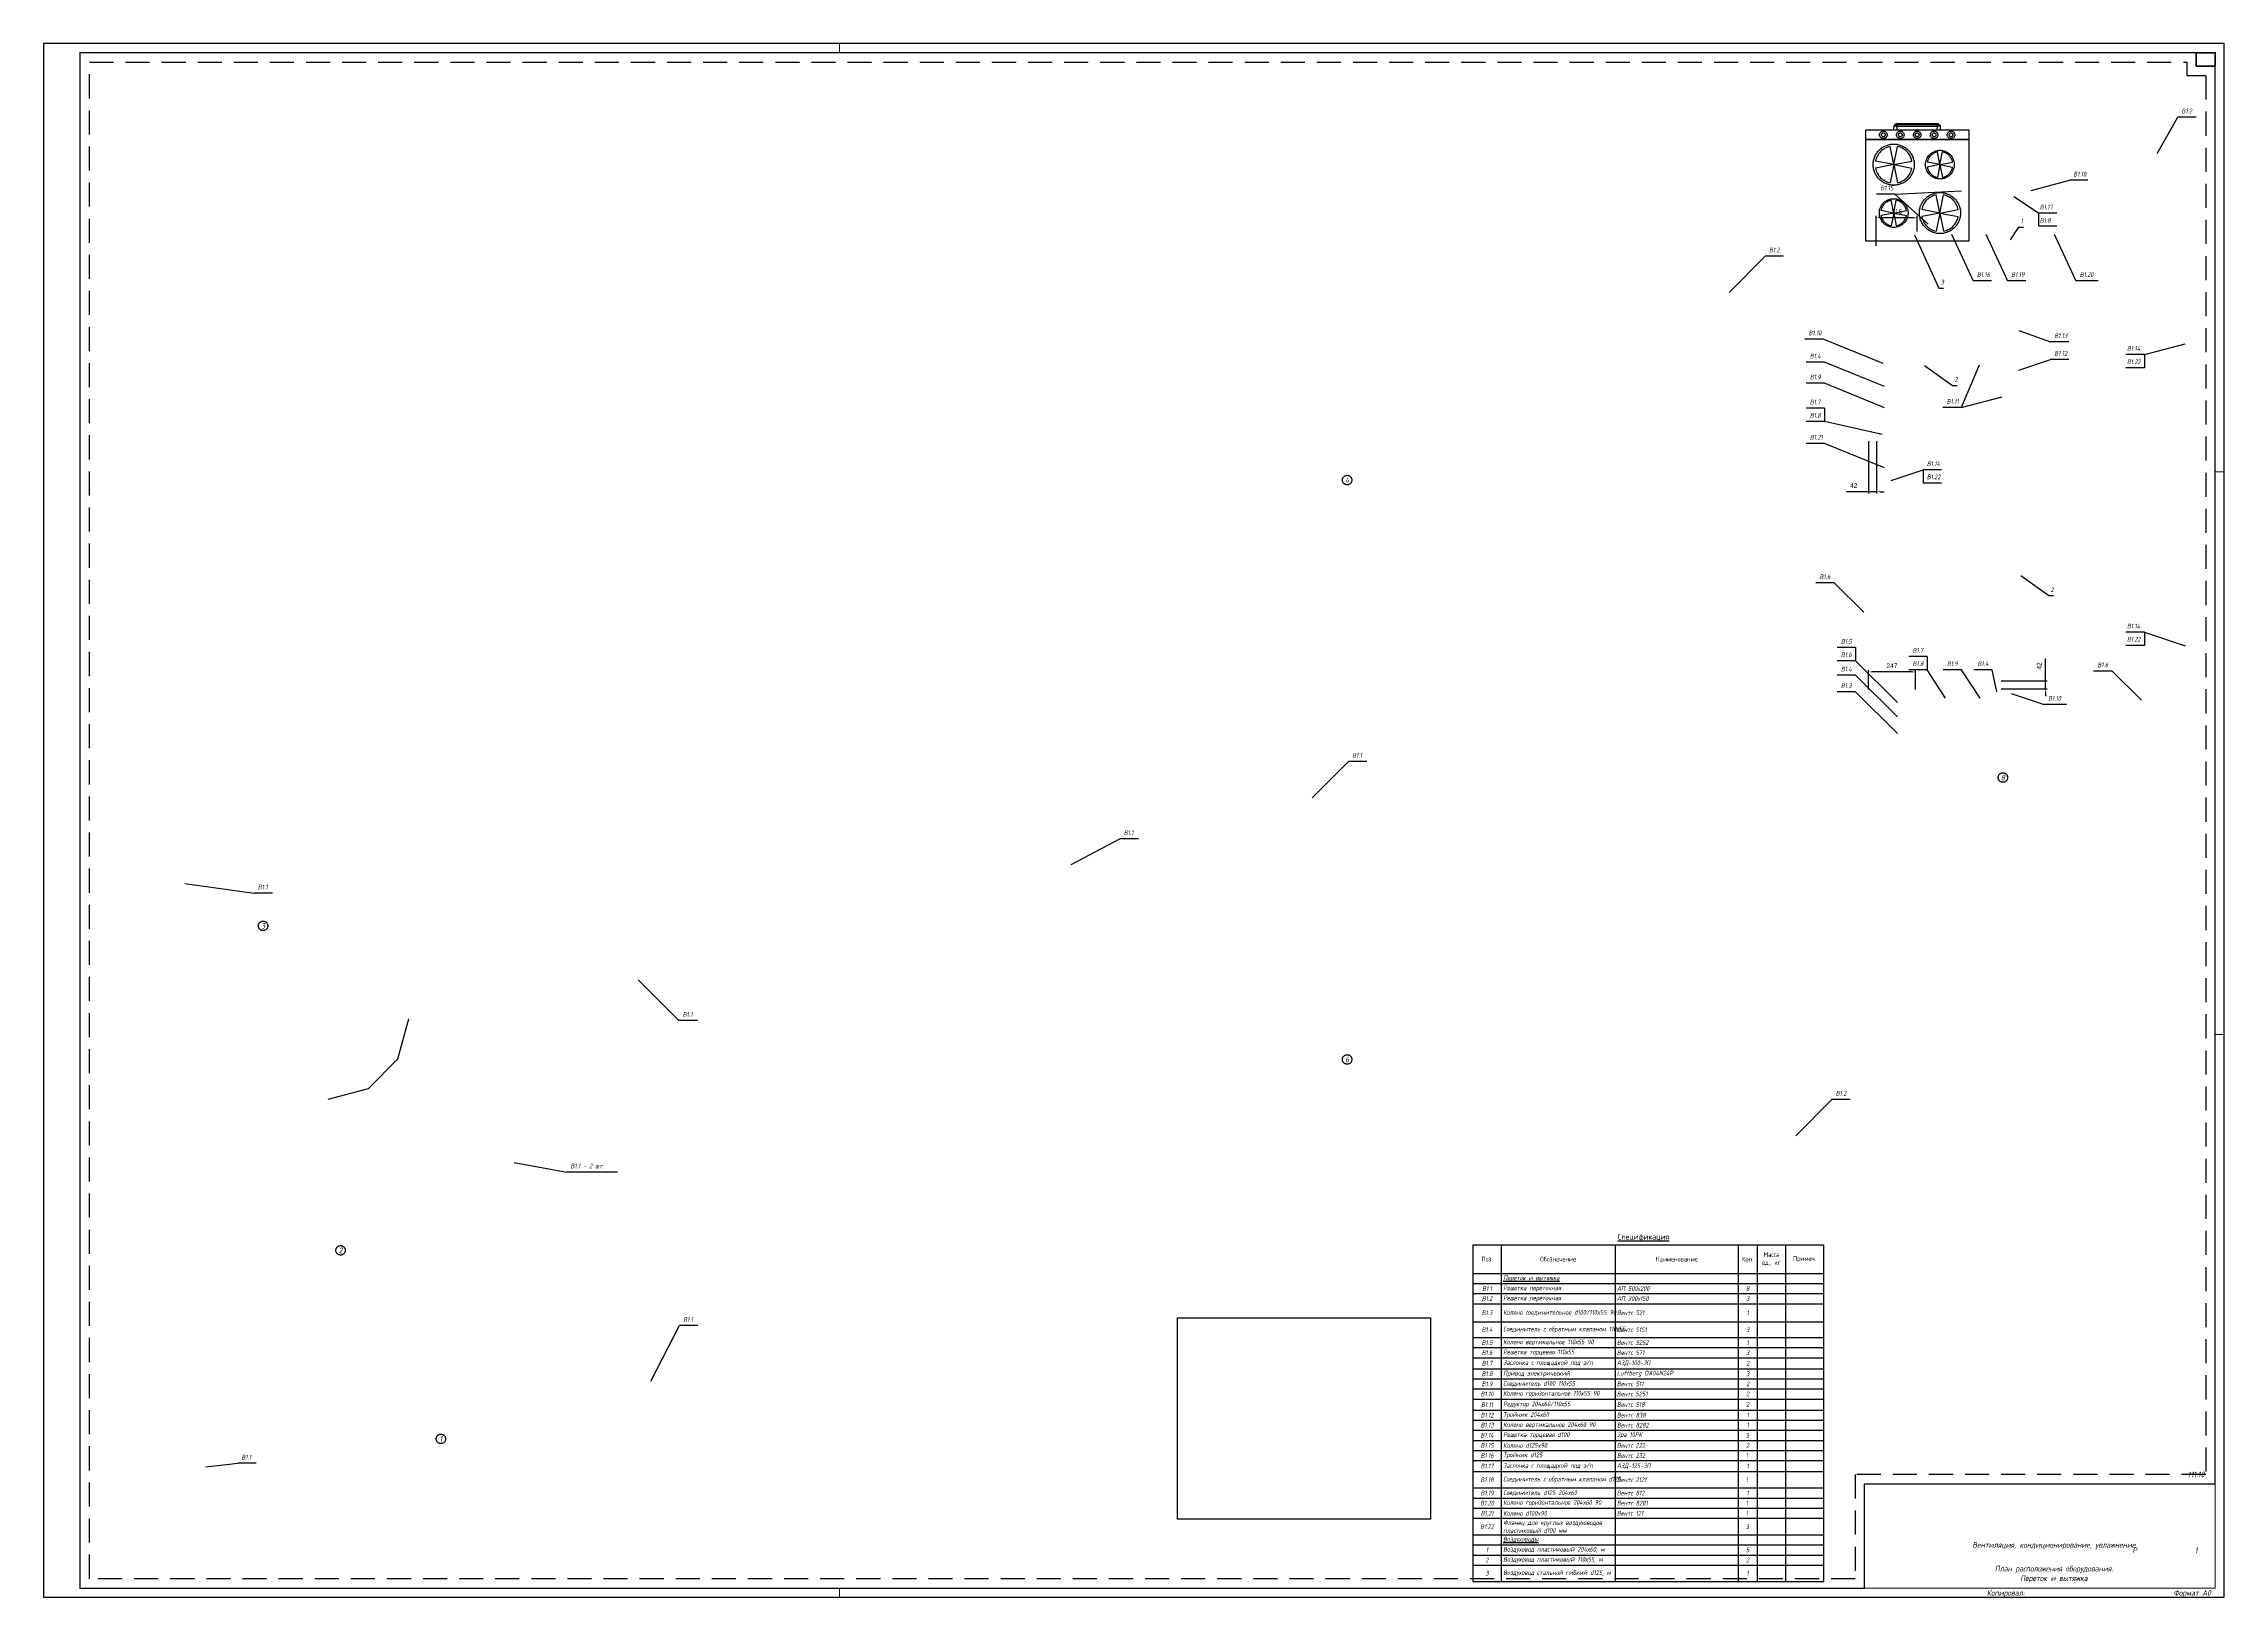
# Paper-space layout 'переток и вытяжка' of a CAD drawing. Header units: millimetres. Extents: x 1744 to 2894, y -157 to 663.
# The model-space entities are those that its viewports show. They can reach past a viewport. Long polylines and large blocks are cut down to what shows.
import ezdxf
from ezdxf.enums import TextEntityAlignment as Align

# ---------------------------------------------------------------- set-up
doc = ezdxf.new("R2010")
doc.units = ezdxf.units.MM
doc.linetypes.add('DASHED', pattern=[19.05, 12.7, -6.35])
doc.layers.add('04 Мебель', color=5, linetype='Continuous', plot=False)
doc.layers.add('100 noprint', color=2, linetype='Continuous', plot=False)
doc.layers.add('24 Переток и вытяжка', color=7, linetype='Continuous')
doc.layers.add('stamp', color=7, linetype='Continuous')
doc.styles.add('GOST typeA', font='GOST_A.TTF')
doc.styles.get("Standard").update_dxf_attribs({"font": 'Ubuntu-R.ttf'})
doc.styles.add('ГОСТ-ISOCPEUR', font='isocpeui.ttf', dxfattribs={"width": 0.8})
doc.dimstyles.new('ISO-25', dxfattribs={"dimtxt": 2.5, "dimasz": 2.5, "dimexe": 1.25, "dimexo": 0.625, "dimtad": 1, "dimtxsty": 'Standard', "dimcen": 2.5, "dimadec": 0, "dimazin": 0, "dimtfac": 1, "dimtmove": 0, "dimatfit": 3, "dimfxl": 1, "dimarcsym": 0})

# ---------------------------------------------------------------- blocks, each defined once
blk = doc.blocks.new('*T366')
at = {"color": 0, "lineweight": -2}
for p, q in [((0, 0), (185, 0)), ((0, 0), (0, -162.6)), ((15, 0), (15, -162.6)), ((75, 0), (75, -162.6)), ((140, 0), (140, -162.6)), ((150, 0), (150, -162.6)), ((165, 0), (165, -162.6)), ((185, 0), (185, -162.6)), ((0, -5.3), (185, -5.3)), ((0, -10.7), (185, -10.7)), ((0, -16), (185, -16)), ((0, -25.6), (185, -25.6)), ((0, -33.8), (185, -33.8)), ((0, -39.2), (185, -39.2)), ((0, -44.5), (185, -44.5)), ((0, -50.3), (185, -50.3)), ((0, -55.6), (185, -55.6)), ((0, -61), (185, -61)), ((0, -66.3), (185, -66.3)), ((0, -72.1), (185, -72.1)), ((0, -77.4), (185, -77.4)), ((0, -82.8), (185, -82.8)), ((0, -88.1), (185, -88.1)), ((0, -93.4), (185, -93.4)), ((0, -98.8), (185, -98.8)), ((0, -104.6), (185, -104.6)), ((0, -113.2), (185, -113.2)), ((0, -118.6), (185, -118.6)), ((0, -123.9), (185, -123.9)), ((0, -129.2), (185, -129.2)), ((0, -137.9), (185, -137.9)), ((0, -143.2), (185, -143.2)), ((0, -148.6), (185, -148.6)), ((0, -153.9), (185, -153.9)), ((0, -162.6), (185, -162.6))]:
    blk.add_line(p, q, dxfattribs=at)
at = {"color": 0, "char_height": 2.5}
for s, insert, width, attachment_point, style in [('{В1.1}', (7.5, -8), 13, 5, 'ГОСТ-ISOCPEUR'), ('{\\LПереток и вытяжка}', (16, -2.7), 58, 4, 'ГОСТ-ISOCPEUR'), ('{Решетка переточная}', (16, -8), 58, 4, 'ГОСТ-ISOCPEUR'), ('{АП 500х200}', (76, -8), 63, 4, 'ГОСТ-ISOCPEUR'), ('{8}', (145, -8), 8, 5, 'ГОСТ-ISOCPEUR'), ('{В1.2}', (7.5, -13.3), 13, 5, 'ГОСТ-ISOCPEUR'), ('{В1.3}', (7.5, -20.8), 13, 5, 'ГОСТ-ISOCPEUR'), ('{Решетка переточная}', (16, -13.3), 58, 4, 'ГОСТ-ISOCPEUR'), ('{Колено соединительное d100/110x55 90}', (16, -20.8), 58, 4, 'ГОСТ-ISOCPEUR'), ('{АП 300х150}', (76, -13.3), 63, 4, 'ГОСТ-ISOCPEUR'), ('{Вентс 521}', (76, -20.8), 63, 4, 'ГОСТ-ISOCPEUR'), ('{3}', (145, -13.3), 8, 5, 'ГОСТ-ISOCPEUR'), ('{1}', (145, -20.8), 8, 5, 'ГОСТ-ISOCPEUR'), ('{В1.4}', (7.5, -29.7), 13, 5, 'ГОСТ-ISOCPEUR'), ('{Соединитель с обратным клапаном 110х55}', (16, -29.7), 58, 4, 'ГОСТ-ISOCPEUR'), ('{Вентс 5151}', (76, -29.7), 63, 4, 'ГОСТ-ISOCPEUR'), ('{3}', (145, -29.7), 8, 5, 'ГОСТ-ISOCPEUR'), ('{В1.5}', (7.5, -36.5), 13, 5, 'ГОСТ-ISOCPEUR'), ('{В1.6}', (7.5, -41.8), 13, 5, 'ГОСТ-ISOCPEUR'), ('{Заслонка с площадкой под э/п}', (16, -47.4), 58, 4, 'ГОСТ-ISOCPEUR'), ('{Колено вертикальное 110х55 90}', (16, -36.5), 58, 4, 'ГОСТ-ISOCPEUR'), ('{Решетка торцевая 110х55}', (16, -41.8), 58, 4, 'ГОСТ-ISOCPEUR'), ('{АЗД-100-ЭП}', (76, -47.4), 63, 4, 'ГОСТ-ISOCPEUR'), ('{Вентс 5252}', (76, -36.5), 63, 4, 'ГОСТ-ISOCPEUR'), ('{Вентс 571}', (76, -41.8), 63, 4, 'ГОСТ-ISOCPEUR'), ('{3}', (145, -41.8), 8, 5, 'ГОСТ-ISOCPEUR'), ('{1}', (145, -36.5), 8, 5, 'ГОСТ-ISOCPEUR'), ('{В1.8}', (7.5, -53), 13, 5, 'ГОСТ-ISOCPEUR'), ('{В1.9}', (7.5, -58.3), 13, 5, 'ГОСТ-ISOCPEUR'), ('{В1.7}', (7.5, -47.4), 13, 5, 'ГОСТ-ISOCPEUR'), ('{Привод электрический}', (16, -53), 58, 4, 'ГОСТ-ISOCPEUR'), ('{Соединитель d100 110х55}', (16, -58.3), 58, 4, 'ГОСТ-ISOCPEUR'), ('{Luftberg DA04N24P}', (76, -53), 63, 4, 'ГОСТ-ISOCPEUR'), ('{Вентс 511}', (76, -58.3), 63, 4, 'ГОСТ-ISOCPEUR'), ('{3}', (145, -53), 8, 5, 'ГОСТ-ISOCPEUR'), ('{2}', (145, -47.4), 8, 5, 'ГОСТ-ISOCPEUR'), ('{2}', (145, -58.3), 8, 5, 'ГОСТ-ISOCPEUR'), ('{В1.10}', (7.5, -63.6), 13, 5, 'ГОСТ-ISOCPEUR'), ('{В1.11}', (7.5, -69.2), 13, 5, 'ГОСТ-ISOCPEUR'), ('{Колено горизонтальное 110х55 90}', (16, -63.6), 58, 4, 'ГОСТ-ISOCPEUR'), ('{Редуктор 204х60/110х55}', (16, -69.2), 58, 4, 'ГОСТ-ISOCPEUR'), ('{Вентс 5251}', (76, -63.6), 63, 4, 'ГОСТ-ISOCPEUR'), ('{Вентс 518}', (76, -69.2), 63, 4, 'ГОСТ-ISOCPEUR'), ('{2}', (145, -63.6), 8, 5, 'ГОСТ-ISOCPEUR'), ('{2}', (145, -69.2), 8, 5, 'ГОСТ-ISOCPEUR'), ('{В1.12}', (7.5, -74.8), 13, 5, 'ГОСТ-ISOCPEUR'), ('{В1.13}', (7.5, -80.1), 13, 5, 'ГОСТ-ISOCPEUR'), ('{Колено вертикальное 204х60 90}', (16, -80.1), 58, 4, 'ГОСТ-ISOCPEUR'), ('{Тройник 204х60}', (16, -74.8), 58, 4, 'ГОСТ-ISOCPEUR'), ('{Вентс 838}', (76, -74.8), 63, 4, 'ГОСТ-ISOCPEUR'), ('{Вентс 8282}', (76, -80.1), 63, 4, 'ГОСТ-ISOCPEUR'), ('{1}', (145, -74.8), 8, 5, 'ГОСТ-ISOCPEUR'), ('{1}', (145, -80.1), 8, 5, 'ГОСТ-ISOCPEUR'), ('{В1.14}', (7.5, -85.4), 13, 5, 'ГОСТ-ISOCPEUR'), ('{В1.15}', (7.5, -90.8), 13, 5, 'ГОСТ-ISOCPEUR'), ('{Решетка торцевая d100}', (16, -85.4), 58, 4, 'ГОСТ-ISOCPEUR'), ('{Колено d125x90}', (16, -90.8), 58, 4, 'ГОСТ-ISOCPEUR'), ('{Эра 10РК}', (76, -85.4), 63, 4, 'ГОСТ-ISOCPEUR'), ('{Вентс 222}', (76, -90.8), 63, 4, 'ГОСТ-ISOCPEUR'), ('{3}', (145, -85.4), 8, 5, 'GOST typeA'), ('{2}', (145, -90.8), 8, 5, 'ГОСТ-ISOCPEUR'), ('{В1.16}', (7.5, -96.1), 13, 5, 'ГОСТ-ISOCPEUR'), ('{В1.17}', (7.5, -101.7), 13, 5, 'ГОСТ-ISOCPEUR'), ('{Заслонка с площадкой под э/п}', (16, -101.7), 58, 4, 'ГОСТ-ISOCPEUR'), ('{Тройник d125}', (16, -96.1), 58, 4, 'ГОСТ-ISOCPEUR'), ('{АЗД-125-ЭП}', (76, -101.7), 63, 4, 'ГОСТ-ISOCPEUR'), ('{Вентс 232}', (76, -96.1), 63, 4, 'ГОСТ-ISOCPEUR'), ('{1}', (145, -96.1), 8, 5, 'GOST typeA'), ('{1}', (145, -101.7), 8, 5, 'ГОСТ-ISOCPEUR'), ('{В1.18}', (7.5, -108.9), 13, 5, 'ГОСТ-ISOCPEUR'), ('{В1.19}', (7.5, -115.9), 13, 5, 'ГОСТ-ISOCPEUR'), ('{Соединитель с обратным клапаном d125}', (16, -108.9), 58, 4, 'ГОСТ-ISOCPEUR'), ('{Соединитель d125 204х60}', (16, -115.9), 58, 4, 'ГОСТ-ISOCPEUR'), ('{Вентс 2121}', (76, -108.9), 63, 4, 'ГОСТ-ISOCPEUR'), ('{Вентс 812}', (76, -115.9), 63, 4, 'ГОСТ-ISOCPEUR'), ('{1}', (145, -108.9), 8, 5, 'GOST typeA'), ('{1}', (145, -115.9), 8, 5, 'ГОСТ-ISOCPEUR'), ('{В1.20}', (7.5, -121.2), 13, 5, 'ГОСТ-ISOCPEUR'), ('{В1.21}', (7.5, -126.6), 13, 5, 'ГОСТ-ISOCPEUR'), ('{Колено горизонтальное 204х60 90}', (16, -121.2), 58, 4, 'ГОСТ-ISOCPEUR'), ('{Колено d100x90}', (16, -126.6), 58, 4, 'ГОСТ-ISOCPEUR'), ('{Вентс 8281}', (76, -121.2), 63, 4, 'ГОСТ-ISOCPEUR'), ('{Вентс 121}', (76, -126.6), 63, 4, 'ГОСТ-ISOCPEUR'), ('{1}', (145, -121.2), 8, 5, 'GOST typeA'), ('{1}', (145, -126.6), 8, 5, 'GOST typeA'), ('{В1.22}', (7.5, -133.6), 13, 5, 'ГОСТ-ISOCPEUR'), ('{{\\C256;Фланец для круглых воздуховодов пластиковый d100 мм}}', (16, -133.6), 58, 4, 'ГОСТ-ISOCPEUR'), ('{3}', (145, -133.6), 8, 5, 'GOST typeA'), ('{1}', (7.5, -145.9), 13, 5, 'ГОСТ-ISOCPEUR'), ('{\\LВоздуховоды}', (16, -140.6), 58, 4, 'ГОСТ-ISOCPEUR'), ('{Воздуховод пластиковый 204х60, м}', (16, -145.9), 58, 4, 'ГОСТ-ISOCPEUR'), ('{5}', (145, -145.9), 8, 5, 'ГОСТ-ISOCPEUR'), ('{3}', (7.5, -158.2), 13, 5, 'ГОСТ-ISOCPEUR'), ('{2}', (7.5, -151.2), 13, 5, 'ГОСТ-ISOCPEUR'), ('{Воздуховод пластиковый 110х55, м}', (16, -151.2), 58, 4, 'ГОСТ-ISOCPEUR'), ('{Воздуховод стальной гибкий d125, м}', (16, -158.2), 58, 4, 'ГОСТ-ISOCPEUR'), ('{2}', (145, -151.2), 8, 5, 'ГОСТ-ISOCPEUR'), ('{1}', (145, -158.2), 8, 5, 'ГОСТ-ISOCPEUR')]:
    blk.add_mtext(s, dxfattribs=dict(at, insert=insert, width=width, attachment_point=attachment_point, style=style))
blk = doc.blocks.new('шапка спеки материалов')
at = {"color": 0, "ltscale": 100}
for p, q in [((0, 15), (185, 15)), ((0, 15), (0, 0)), ((15, 15), (15, 0)), ((75, 15), (75, 0)), ((140, 15), (140, 0)), ((150, 15), (150, 0)), ((165, 15), (165, 0)), ((185, 15), (185, 0)), ((0, 0), (185, 0))]:
    blk.add_line(p, q, dxfattribs=at)
at = {"color": 0, "ltscale": 100, "style": 'GOST typeA'}
for s, insert, char_height, width, attachment_point in [('{\\pxsm1,qc;\\LСпецификация}', (90, 17), 3, 108, 8), ('\\pxsm1,qc;Поз.', (7.5, 7.5), 2.5, 13, 5), ('\\pxsm1,qc;Обозначение', (45, 7.5), 2.5, 58, 5), ('\\pxsm1,qc;Наименование', (107.5, 7.5), 2.5, 63, 5), ('\\pxsm1,qc;Кол.', (145, 7.5), 2.5, 8, 5), ('\\pxsm1,qc;Масса\\Pед., кг', (157.5, 7.5), 2.5, 13, 5), ('\\pxsm1,qc;Примеч.', (175, 7.5), 2.5, 18, 5)]:
    blk.add_mtext(s, dxfattribs=dict(at, insert=insert, char_height=char_height, width=width, attachment_point=attachment_point))
blk = doc.blocks.new('*D383')
at = {"layer": '24 Переток и вытяжка', "color": 0, "lineweight": -2}
for p, q in [((14744.1, -16037.5), (14744.1, -15878.9)), ((14744.1, -15975.5), (14744.1, -15955.5)), ((14511.2, -15995.5), (14754.1, -15995.5)), ((14744.1, -16037.5), (14744.1, -15995.5)), ((14511.2, -16037.5), (14754.1, -16037.5)), ((14744.1, -16057.5), (14744.1, -16077.5))]:
    blk.add_line(p, q, dxfattribs=at)
at = {"layer": '24 Переток и вытяжка', "color": 0}
for points in [[(14740.8, -15975.5), (14747.4, -15975.5), (14744.1, -15995.5)], [(14747.4, -16057.5), (14740.8, -16057.5), (14744.1, -16037.5)]]:
    blk.add_solid(points, dxfattribs=at)
at = {"layer": 'Defpoints', "color": 0}
for p in [(14511.2, -15995.5), (14744.1, -15995.5), (14511.2, -16037.5)]:
    blk.add_point(p, dxfattribs=at)
at = {"layer": '24 Переток и вытяжка', "color": 0, "linetype": 'Continuous', "insert": (14711.3, -15917.2), "char_height": 25, "attachment_point": 5, "rotation": 90}
blk.add_mtext('42', dxfattribs=at)
blk = doc.blocks.new('*D384')
at = {"layer": '24 Переток и вытяжка', "color": 0, "lineweight": -2}
for p, q in [((13811.2, -14731.5), (13811.2, -15008.3)), ((13853.2, -14731.5), (13853.2, -15008.3)), ((13853.2, -14998.3), (13694.7, -14998.3)), ((13853.2, -14998.3), (13811.2, -14998.3)), ((13873.2, -14998.3), (13893.2, -14998.3))]:
    blk.add_line(p, q, dxfattribs=at)
at = {"layer": '24 Переток и вытяжка', "color": 0}
for points in [[(13791.2, -15001.6), (13791.2, -14994.9), (13811.2, -14998.3)], [(13873.2, -14994.9), (13873.2, -15001.6), (13853.2, -14998.3)]]:
    blk.add_solid(points, dxfattribs=at)
at = {"layer": 'Defpoints', "color": 0}
for p in [(13811.2, -14731.5), (13853.2, -14731.5), (13811.2, -14998.3)]:
    blk.add_point(p, dxfattribs=at)
at = {"layer": '24 Переток и вытяжка', "color": 0, "linetype": 'Continuous', "insert": (13732.9, -14965.5), "char_height": 25, "attachment_point": 5}
blk.add_mtext('42', dxfattribs=at)
blk = doc.blocks.new('*D385')
at = {"layer": '24 Переток и вытяжка', "color": 0, "lineweight": -2}
for p, q in [((13851.2, -13700.5), (13851.2, -13543)), ((14067.5, -13625.5), (14067.5, -13543)), ((14047.5, -13553), (13871.2, -13553))]:
    blk.add_line(p, q, dxfattribs=at)
at = {"layer": '24 Переток и вытяжка', "color": 0}
for points in [[(13871.2, -13549.7), (13871.2, -13556.4), (13851.2, -13553)], [(14047.5, -13556.4), (14047.5, -13549.7), (14067.5, -13553)]]:
    blk.add_solid(points, dxfattribs=at)
at = {"layer": 'Defpoints', "color": 0}
for p in [(13851.2, -13553), (14067.5, -13625.5), (13851.2, -13700.5)]:
    blk.add_point(p, dxfattribs=at)
at = {"layer": '24 Переток и вытяжка', "color": 0, "linetype": 'Continuous', "insert": (13959.4, -13520), "char_height": 25, "attachment_point": 5}
blk.add_mtext('216', dxfattribs=at)
blk = doc.blocks.new('*D390')
at = {"layer": '24 Переток и вытяжка', "color": 0, "lineweight": -2}
for p, q in [((13811.2, -16042.5), (13811.2, -15938.9)), ((14058.2, -16042.5), (14058.2, -15938.9)), ((14038.2, -15948.9), (13831.2, -15948.9))]:
    blk.add_line(p, q, dxfattribs=at)
at = {"layer": '24 Переток и вытяжка', "color": 0}
for points in [[(13831.2, -15945.6), (13831.2, -15952.2), (13811.2, -15948.9)], [(14038.2, -15952.2), (14038.2, -15945.6), (14058.2, -15948.9)]]:
    blk.add_solid(points, dxfattribs=at)
at = {"layer": 'Defpoints', "color": 0}
for p in [(13811.2, -15948.9), (13811.2, -16042.5), (14058.2, -16042.5)]:
    blk.add_point(p, dxfattribs=at)
at = {"layer": '24 Переток и вытяжка', "color": 0, "linetype": 'Continuous', "insert": (13934.7, -15916.1), "char_height": 25, "attachment_point": 5}
blk.add_mtext('247', dxfattribs=at)

msp = doc.modelspace()

# ---------------------------------------------------------------- linework, layer by layer
for centre in [(11059.3, -14936.7), (14519.9, -16506.3), (5339.3, -17288.8), (11059.3, -17993.6), (5748.5, -19000.7), (6277.6, -19995.5)]:
    msp.add_circle(centre, 25)
at = {"layer": '04 Мебель'}
for p, q in [((13956.1, -13056.1), (13945.3, -13066.5)), ((13956.1, -13056.1), (14176, -13056)), ((13959.2, -13063.1), (13956.1, -13056.1)), ((14176, -13056), (14173.1, -13063.1)), ((14176, -13056), (14188.4, -13066.8)), ((13944.9, -13085.5), (13945.3, -13066.5)), ((13945.3, -13066.5), (13952.7, -13069.4)), ((13952.7, -13069.4), (13959.2, -13063.1)), ((13952.7, -13069.4), (13960.2, -13072.2)), ((14173.1, -13063.1), (13959.2, -13063.1)), ((13959.2, -13063.1), (13962.4, -13070)), ((13962.4, -13070), (13960.2, -13072.2)), ((13962.4, -13070), (14170.2, -13070.1)), ((14170.2, -13070.1), (14173.1, -13063.1)), ((14173.8, -13072.9), (14170.2, -13070.1)), ((14173.1, -13063.1), (14181.1, -13069.8)), ((14181.1, -13069.8), (14173.8, -13072.9)), ((14188.4, -13066.8), (14181.1, -13069.8)), ((14188.4, -13066.8), (14188.9, -13085.5)), ((13960.2, -13072.2), (13960.5, -13085.5)), ((14173.4, -13085.5), (14173.8, -13072.9)), ((13943.6, -13272.5), (13924.5, -13176.6)), ((13943.6, -13272.5), (13962.8, -13176.6)), ((14187.5, -13272.5), (14174, -13205.4)), ((14187.5, -13272.5), (14200.9, -13205.4)), ((13943.6, -13272.5), (13847.8, -13253.4)), ((13943.6, -13272.5), (14039.5, -13253.4)), ((14187.5, -13272.5), (14120.3, -13259.1)), ((14187.5, -13272.5), (14254.6, -13259.1)), ((13943.6, -13272.5), (13847.8, -13291.7)), ((13943.6, -13272.5), (13924.5, -13368.4)), ((13943.6, -13272.5), (13962.8, -13368.4)), ((13943.6, -13272.5), (14039.5, -13291.7)), ((14187.5, -13272.5), (14120.3, -13285.9)), ((14187.5, -13272.5), (14174, -13339.6)), ((14187.5, -13272.5), (14200.9, -13339.6)), ((14187.5, -13272.5), (14254.6, -13285.9)), ((14187.5, -13527.9), (14168.3, -13432)), ((14187.5, -13527.9), (14206.6, -13432)), ((13943.6, -13527.9), (13930.2, -13460.8)), ((13943.6, -13527.9), (13957.1, -13460.8)), ((14187.5, -13527.9), (14091.6, -13508.7)), ((14187.5, -13527.9), (14283.3, -13508.7)), ((13943.6, -13527.9), (13876.5, -13514.5)), ((13943.6, -13527.9), (14010.7, -13514.5)), ((13943.6, -13527.9), (13876.5, -13541.3)), ((13943.6, -13527.9), (13930.2, -13595)), ((13943.6, -13527.9), (13957.1, -13595)), ((13943.6, -13527.9), (14010.7, -13541.3)), ((14187.5, -13527.9), (14091.6, -13547)), ((14187.5, -13527.9), (14168.3, -13623.8)), ((14187.5, -13527.9), (14283.3, -13547)), ((14187.5, -13527.9), (14206.6, -13623.8))]:
    msp.add_line(p, q, dxfattribs=at)
for points in [[(13794.1, -13090.2), (13794.1, -13140.2), (14341, -13140.2), (14341, -13090.2)], [(14341, -13140.2), (13794.1, -13140.2), (13794.1, -13675.2), (14341, -13675.2)]]:
    msp.add_lwpolyline(points, close=True, dxfattribs=at)
at = {"layer": '04 Мебель', "ltscale": 0.5}
for centre, radius in [((13889, -13115.2), 20), ((13889, -13115.2), 10), ((13978.3, -13115.2), 20), ((13978.3, -13115.2), 10), ((14067.5, -13115.2), 20), ((14067.5, -13115.2), 10), ((14156.8, -13115.2), 20), ((14156.8, -13115.2), 10), ((14246.1, -13115.2), 20), ((14246.1, -13115.2), 10)]:
    msp.add_circle(centre, radius, dxfattribs=at)
at = {"layer": '04 Мебель'}
for centre, radius in [((13943.6, -13272.5), 108.4), ((14187.5, -13272.5), 75.8), ((14187.5, -13527.9), 108.4), ((13943.6, -13527.9), 75.8)]:
    msp.add_circle(centre, radius, dxfattribs=at)
for centre, radius, start, end in [((13943.6, -13272.5), 97.8, 101.2995, 168.7005), ((13943.6, -13272.5), 97.8, 11.2995, 78.7005), ((14187.5, -13272.5), 68.4, 101.2995, 168.7005), ((14187.5, -13272.5), 68.4, 11.2995, 78.7005), ((14187.5, -13272.5), 68.4, 191.2995, 258.7005), ((14187.5, -13272.5), 68.4, 281.2995, 348.7005), ((13943.6, -13272.5), 97.8, 191.2995, 258.7005), ((13943.6, -13272.5), 97.8, 281.2995, 348.7005), ((14187.5, -13527.9), 97.8, 101.2995, 168.7005), ((14187.5, -13527.9), 97.8, 11.2995, 78.7005), ((13943.6, -13527.9), 68.4, 101.2995, 168.7005), ((13943.6, -13527.9), 68.4, 11.2995, 78.7005), ((13943.6, -13527.9), 68.4, 191.2995, 258.7005), ((13943.6, -13527.9), 68.4, 281.2995, 348.7005), ((14187.5, -13527.9), 97.8, 191.2995, 258.7005), ((14187.5, -13527.9), 97.8, 281.2995, 348.7005)]:
    msp.add_arc(centre, radius, start, end, dxfattribs=at)
at = {"layer": '100 noprint', "color": 1, "linetype": 'Continuous', "lineweight": -2}
for p, q in [((6050.8, -17991.2), (6107.7, -17779)), ((5895.5, -18146.6), (6050.8, -17991.2)), ((5683.2, -18203.5), (5895.5, -18146.6))]:
    msp.add_line(p, q, dxfattribs=at)
at = {"layer": '24 Переток и вытяжка'}
for p, q in [((15334.3, -13214.4), (15442, -13022.2)), ((15538.9, -13022.2), (15442, -13022.2)), ((14668.6, -13408.9), (14871.4, -13355.3)), ((14968.3, -13355.3), (14871.4, -13355.3)), ((13950.1, -13428.4), (14300.5, -13410.6)), ((13950.1, -13428.4), (13853.2, -13428.4)), ((13950.1, -13428.4), (14125.1, -13586.1)), ((14577.1, -13440.5), (14707, -13526.3)), ((14707, -13526.3), (14803.9, -13526.3)), ((14707, -13526.3), (14707, -13596.3)), ((14803.9, -13596.3), (14707, -13596.3)), ((14247.9, -13639.1), (14362.4, -13884.9)), ((14429.4, -13639.1), (14543.8, -13884.9)), ((14790.8, -13639.1), (14905.2, -13884.9)), ((13075.1, -13947.2), (13266, -13754.9)), ((13362.9, -13754.9), (13266, -13754.9)), ((14459.3, -13884.9), (14362.4, -13884.9)), ((14640.7, -13884.9), (14543.8, -13884.9)), ((15021.6, -13884.9), (14905.2, -13884.9)), ((14603.5, -14147.5), (14771.4, -14207.1)), ((13571.4, -14192.7), (13474.5, -14192.7)), ((13888, -14321.8), (13571.4, -14192.7)), ((14868.3, -14207.1), (14771.4, -14207.1)), ((15266.2, -14274.8), (15481, -14217.7)), ((15266.2, -14274.8), (15169.3, -14274.8)), ((15266.2, -14274.8), (15266.2, -14344.8)), ((14603.5, -14357.1), (14771.4, -14300)), ((14868.3, -14300), (14771.4, -14300)), ((13578.3, -14314.4), (13481.4, -14314.4)), ((13894.9, -14443.5), (13578.3, -14314.4)), ((14395.1, -14330.6), (14300.3, -14554.6)), ((15266.2, -14344.8), (15169.3, -14344.8)), ((13578.3, -14425.8), (13481.4, -14425.8)), ((13894.9, -14555), (13578.3, -14425.8)), ((14300.3, -14554.6), (14515.1, -14497.5)), ((14300.3, -14554.6), (14203.4, -14554.6)), ((13577.9, -14557.5), (13481, -14557.5)), ((13577.9, -14557.5), (13577.9, -14627.5)), ((13577.9, -14627.5), (13481, -14627.5)), ((13883.1, -14697.1), (13577.9, -14627.5)), ((13578.3, -14743.7), (13481.4, -14743.7)), ((13894.9, -14872.8), (13578.3, -14743.7)), ((13930.4, -14939.4), (14098.3, -14882.3)), ((14195.2, -14882.3), (14098.3, -14882.3)), ((14098.3, -14882.3), (14098.3, -14952.3)), ((14195.2, -14952.3), (14098.3, -14952.3)), ((13629.3, -15479.5), (13532.4, -15479.5)), ((13785.3, -15633.8), (13629.3, -15479.5)), ((15266.2, -15739.7), (15169.3, -15739.7)), ((15266.2, -15739.7), (15481, -15810.5)), ((15266.2, -15739.7), (15266.2, -15809.7)), ((15266.2, -15809.7), (15169.3, -15809.7)), ((13742, -15820.8), (13645.1, -15820.8)), ((13742, -15820.8), (13742, -15890.8)), ((14119.8, -15867.9), (14022.9, -15867.9)), ((14119.8, -15867.9), (14119.8, -15937.9)), ((13742, -15890.8), (13645.1, -15890.8)), ((13963.9, -16110.8), (13742, -15890.8)), ((14119.8, -15937.9), (14022.9, -15937.9)), ((14217.4, -16087.9), (14119.8, -15937.9)), ((14301.6, -15937.9), (14204.7, -15937.9)), ((14399.2, -16087.9), (14301.6, -15937.9)), ((14462.7, -15937.9), (14365.8, -15937.9)), ((14488.5, -16053.7), (14462.7, -15937.9)), ((15095.6, -15944.3), (14998.7, -15944.3)), ((15251.7, -16098.6), (15095.6, -15944.3)), ((13742, -15966.5), (13645.1, -15966.5)), ((13963.9, -16186.5), (13742, -15966.5)), ((13742, -16053.6), (13645.1, -16053.6)), ((13963.9, -16273.7), (13742, -16053.6)), ((14562.6, -16063.2), (14738.3, -16121.3)), ((14855.8, -16121.3), (14738.3, -16121.3)), ((10875.6, -16614.1), (11066.5, -16421.9)), ((11163.4, -16421.9), (11066.5, -16421.9)), ((9602.6, -16965.7), (9861, -16829.4)), ((9957.9, -16829.4), (9861, -16829.4)), ((4925.7, -17065.5), (5292.2, -17116.5)), ((5389.1, -17116.5), (5292.2, -17116.5)), ((7318.8, -17573.2), (7533.9, -17788.6)), ((7630.8, -17788.6), (7533.9, -17788.6)), ((13426.8, -18396.6), (13617.7, -18204.3)), ((13714.6, -18204.3), (13617.7, -18204.3)), ((6664.5, -18536.7), (6941.5, -18588.1)), ((7209.1, -18588.1), (6941.5, -18588.1)), ((7385.6, -19690.8), (7536.7, -19397.9)), ((7633.7, -19397.9), (7536.7, -19397.9)), ((5037.7, -20143.6), (5205.4, -20124.5)), ((5302.4, -20124.5), (5205.4, -20124.5))]:
    msp.add_line(p, q, dxfattribs=at)
for points in [[(14559.1, -13668.5), (14604, -13602.1), (14628.1, -13602.1)], [(14054, -13642.5), (14182.5, -13924.3), (14206.6, -13924.3)], [(14105.9, -14331.5), (14254.6, -14437.7), (14278.7, -14437.7)], [(14613.6, -15440), (14762.4, -15546.1), (14786.4, -15546.1)]]:
    msp.add_lwpolyline(points, dxfattribs=at)

# ---------------------------------------------------------------- texts
at = {"style": 'ГОСТ-ISOCPEUR', "width": 0.8}
for s, p in [('4', (11059.3, -14936.7)), ('8', (14519.9, -16506.3)), ('3', (5339.3, -17288.8)), ('6', (11059.3, -17993.6)), ('2', (5748.5, -19000.7)), ('1', (6277.6, -19995.5))]:
    msp.add_text(s, height=30, dxfattribs=at).set_placement(p, align=Align.MIDDLE)
at = {"layer": '24 Переток и вытяжка', "linetype": 'Continuous', "lineweight": 35, "style": 'ГОСТ-ISOCPEUR', "width": 0.8}
for s, p in [('В1.2', (15462, -13002.2)), ('В1.18', (14891.4, -13335.3)), ('В1.15', (13873.2, -13408.4)), ('В1.17', (14714.3, -13508.8)), ('В1.8', (14714.3, -13578.8)), ('1', (14613.2, -13582.7)), ('В1.2', (13286, -13734.9)), ('В1.16', (14382.4, -13864.9)), ('В1.19', (14563.8, -13864.9)), ('В1.20', (14925.2, -13864.9)), ('3', (14191.7, -13904.9)), ('В1.10', (13494.5, -14172.7)), ('В1.13', (14791.4, -14187.1)), ('В1.14', (15174.4, -14254.8)), ('В1.12', (14791.4, -14280)), ('В1.4', (13501.4, -14294.4)), ('В1.22', (15174.4, -14324.8)), ('В1.9', (13501.4, -14405.8)), ('2', (14263.7, -14418.3)), ('В1.11', (14223.4, -14534.6)), ('В1.7', (13501, -14537.5)), ('В1.8', (13501, -14607.5)), ('В1.21', (13501.4, -14723.7)), ('В1.14', (14118.3, -14862.3)), ('В1.22', (14118.3, -14932.3)), ('В1.6', (13552.4, -15459.5)), ('2', (14771.5, -15526.8)), ('В1.14', (15174.4, -15719.7)), ('В1.22', (15174.4, -15789.7)), ('В1.5', (13665.1, -15800.8)), ('В1.7', (14042.9, -15847.9)), ('В1.6', (13665.1, -15870.8)), ('В1.8', (14042.9, -15917.9)), ('В1.9', (14224.7, -15917.9)), ('В1.4', (14385.8, -15917.9)), ('В1.6', (15018.7, -15924.3)), ('В1.4', (13665.1, -15946.5)), ('В1.3', (13665.1, -16033.6)), ('В1.10', (14758.3, -16101.3)), ('В1.1', (11086.5, -16401.9)), ('В1.1', (9881, -16809.4)), ('В1.1', (5312.2, -17096.5)), ('В1.1', (7553.9, -17768.6)), ('В1.2', (13637.7, -18184.3)), ('В1.1 - 2 шт.', (6961.5, -18568.1)), ('В1.1', (7556.7, -19377.9)), ('В1.1', (5225.4, -20104.5))]:
    msp.add_text(s, height=25, dxfattribs=at).set_placement(p)

# ---------------------------------------------------------------- dimensions: what is measured, and where the dimension line sits
at = {"layer": '24 Переток и вытяжка'}
dim = msp.add_linear_dim(base=(13851.2, -13553), p1=(14067.5, -13625.5), p2=(13851.2, -13700.5), dimstyle='ISO-25', override={"dimtxt": 25, "dimasz": 20, "dimexe": 10, "dimexo": 0, "dimgap": 20, "dimdec": 0}, dxfattribs=at)
dim.commit()
dim.dimension.update_dxf_attribs({"geometry": '*D385', "text_midpoint": (13959.4, -13553), "dimtype": 160})
for base, p1, p2, picture, middle in [((13811.2, -14998.3), (13853.2, -14731.5), (13811.2, -14731.5), '*D384', (13732.9, -14965.5)), ((13811.2, -15948.9), (14058.2, -16042.5), (13811.2, -16042.5), '*D390', (13934.7, -15916.1))]:
    dim = msp.add_linear_dim(base=base, p1=p1, p2=p2, dimstyle='ISO-25', override={"dimtxt": 25, "dimasz": 20, "dimexe": 10, "dimexo": 0, "dimgap": 20, "dimdec": 0}, dxfattribs=at)
    dim.commit()
    dim.dimension.update_dxf_attribs({"geometry": picture, "text_midpoint": middle})
dim = msp.add_linear_dim(base=(14744.1, -15995.5), p1=(14511.2, -16037.5), p2=(14511.2, -15995.5), angle=90, dimstyle='ISO-25', override={"dimtxt": 25, "dimasz": 20, "dimexe": 10, "dimexo": 0, "dimgap": 20, "dimdec": 0}, dxfattribs=at)
dim.commit()
dim.dimension.update_dxf_attribs({"geometry": '*D383', "text_midpoint": (14744.1, -15917.2), "dimtype": 160})

psp = doc.layouts.new('переток и вытяжка')

# ---------------------------------------------------------------- linework, layer by layer
for p, q in [((2894.3, 663), (1743.6, 663)), ((2894.3, -156.7), (2894.3, 663)), ((1743.6, -156.7), (2894.3, -156.7))]:
    psp.add_line(p, q)
at = {"const_width": 0.48}
psp.add_lwpolyline([(1762.8, -151.9), (2889.5, -151.9), (2889.5, 658.2), (1762.8, 658.2)], close=True, dxfattribs=at)
at = {"lineweight": 50}
psp.add_lwpolyline([(2879.5, 651.2), (2889.5, 651.2), (2889.5, 658.2), (2879.5, 658.2)], close=True, dxfattribs=at)
at = {"layer": '100 noprint'}
psp.add_line((1743.6, 663), (1743.6, -156.7), dxfattribs=at)
at = {"layer": '100 noprint', "linetype": 'DASHED', "lineweight": -2}
psp.add_lwpolyline([(1767.8, 653.2), (2874.5, 653.2), (2874.5, 646.2), (2884.5, 646.2), (2884.5, -91.9), (2699.5, -91.9), (2699.5, -146.9), (1767.8, -146.9)], close=True, dxfattribs=at)
at = {"layer": '100 noprint', "color": 1}
psp.add_lwpolyline([(2341.9, -115.5), (2341.9, -9.3), (2475.5, -9.3), (2475.5, -115.5)], close=True, dxfattribs=at)
at = {"layer": 'stamp', "lineweight": 0}
for p, q in [((2163.6, 658), (2163.6, 663)), ((2894.3, 437.1), (2889.3, 437.1)), ((2894.3, 140.2), (2889.3, 140.2)), ((2163.6, -156.7), (2163.6, -151.7))]:
    psp.add_line(p, q, dxfattribs=at)
at = {"layer": 'stamp'}
psp.add_lwpolyline([(1762.8, -151.9), (2704.5, -151.9), (2704.5, -96.9), (2889.5, -96.9), (2889.5, 658.2), (1762.8, 658.2)], close=True, dxfattribs=at)

# ---------------------------------------------------------------- block references
for name in ['шапка спеки материалов', '*T366']:
    psp.add_blockref(name, (2497.8, 14.2))

# ---------------------------------------------------------------- texts
at = {"layer": 'stamp', "lineweight": 35, "style": 'ГОСТ-ISOCPEUR', "width": 0.8}
for s, p in [('Копировал:', (2769, -155.9)), ('Формат А0', (2867.5, -155.9))]:
    psp.add_text(s, height=3, dxfattribs=at).set_placement(p)
at = {"layer": 'stamp', "ltscale": 100, "char_height": 3, "attachment_point": 4, "style": 'ГОСТ-ISOCPEUR'}
for s, insert, width in [('{\\pxqc;М1:10}', (2869.5, -91.9), 20), ('{\\pxqc;Р}', (2839.5, -131.9), 15), ('\\pxqc;1', (2869.5, -131.9), 20)]:
    psp.add_mtext(s, dxfattribs=dict(at, insert=insert, width=width))
at = {"layer": 'stamp', "lineweight": 35, "char_height": 3, "width": 70.157, "attachment_point": 5, "style": 'ГОСТ-ISOCPEUR'}
for s, insert in [('{Вентиляция, кондиционирование, увлажнение}', (2804.4, -129.5)), ('{План расположения оборудования.\\PПереток и вытяжка}', (2804.4, -144.5))]:
    psp.add_mtext(s, dxfattribs=dict(at, insert=insert))

# ---------------------------------------------------------------- viewports
at = {"layer": '0', "color": 1, "lineweight": -2, "view_target_point": (-644.7, -34795.9)}
vp = psp.add_viewport(center=(2326.2, 253.1), size=(1116.7, 800.163), view_center_point=(10651.7, 18062.7), view_height=8001.625, status=3, dxfattribs=at)
vp.dxf.flags = 0x10000  # cut along an outline
vp.dxf.clipping_boundary_handle = psp.add_lwpolyline([(1767.8, 653.2), (2874.5, 653.2), (2874.5, 646.2), (2884.5, 646.2), (2884.5, -91.9), (2699.5, -91.9), (2699.5, -146.9), (1767.8, -146.9)], format="xyb", close=True, dxfattribs={"invisible": 1}).dxf.handle
at = {"layer": '100 noprint', "color": 1, "view_target_point": (27231, 212.9)}
vp = psp.add_viewport(center=(2408.7, -62.4), size=(133.6, 106.18), view_center_point=(-15916.4, -1883.7), view_height=106.18, dxfattribs=at)
vp.dxf.flags = 0x10000  # cut along an outline
vp.dxf.clipping_boundary_handle = psp.add_lwpolyline([(2341.9, -115.5), (2341.9, -9.3), (2475.5, -9.3), (2475.5, -115.5)], format="xyb", close=True, dxfattribs={"invisible": 1}).dxf.handle

doc.saveas('drawing.dxf')
